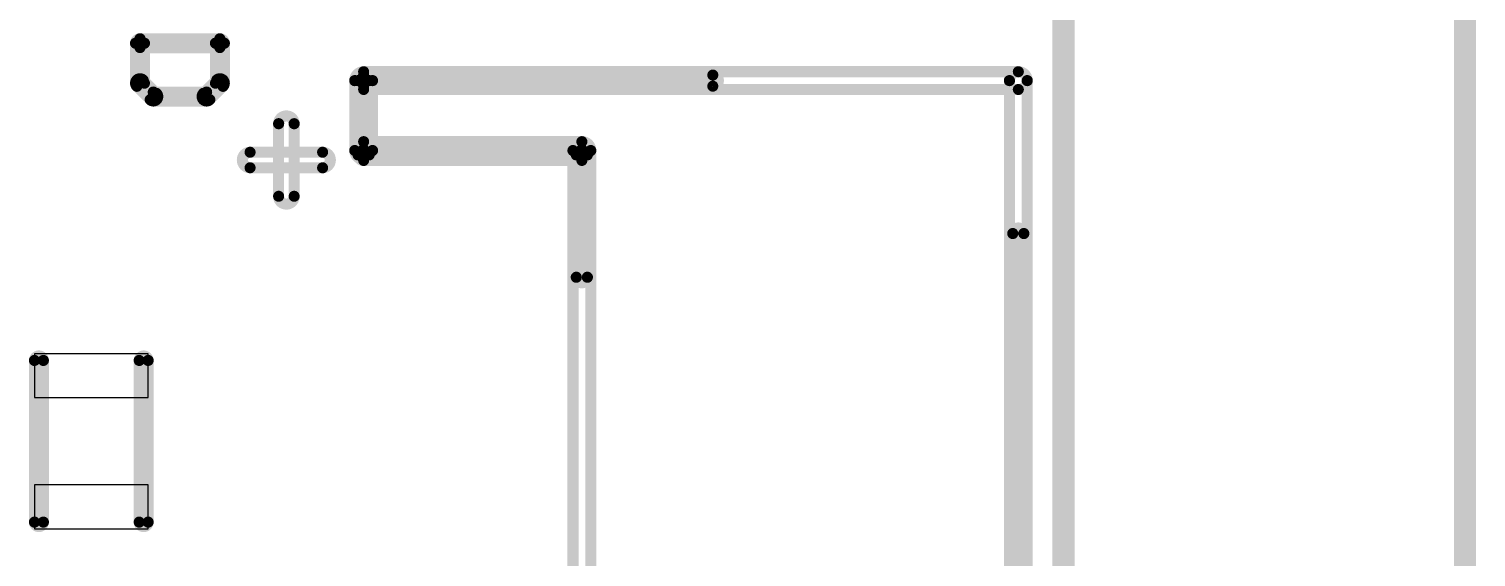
# Model space of a CAD drawing. Header units: millimetres. Extents: x 14 to 185, y 20 to 238.
# Drawn here: x 47.04 to 63.62, y 107.51 to 113.56 of the extents above; entities that cross this region are included whole.
import ezdxf

# ---------------------------------------------------------------- set-up
doc = ezdxf.new("R2010")
doc.units = ezdxf.units.MM
doc.layers.add('BottomOverlay', color=54, linetype='Continuous')
doc.layers.add('TopOverlay', color=2, linetype='Continuous')

# ---------------------------------------------------------------- blocks, each defined once
blk = doc.blocks.new('ACROBOTIC_DIS_00003_3')
at = {"layer": 'TopOverlay', "const_width": 0.254}
for points in [[(17.594, 1.64), (-9.906, 1.64)], [(17.594, -2.96), (-9.906, -2.96)]]:
    blk.add_lwpolyline(points, dxfattribs=at)
blk = doc.blocks.new('ADAFRUIT_390_B_12')
at = {"layer": 'BottomOverlay'}
for p, q in [((9.787, -10.526), (9.287, -10.526)), ((9.287, -10.526), (9.287, -11.826)), ((9.787, -11.826), (9.787, -10.526)), ((11.287, -10.526), (10.787, -10.526)), ((10.787, -10.526), (10.787, -11.826)), ((11.287, -11.826), (11.287, -10.526)), ((9.287, -11.826), (9.787, -11.826)), ((10.787, -11.826), (11.287, -11.826))]:
    blk.add_line(p, q, dxfattribs=at)
at = {"layer": 'BottomOverlay', "const_width": 0.127}
for points in [[(37.682, 0), (3, 0)], [(6.058, -8.056), (6.058, -0.556)], [(14.16, -0.454), (6.16, -0.454)], [(6.262, -8.056), (6.262, -0.556)], [(12.41, -0.493), (7.91, -0.493)], [(14.16, -0.658), (6.16, -0.658)], [(12.41, -0.62), (7.91, -0.62)], [(6.097, -8.056), (6.097, -4.056)], [(6.224, -8.056), (6.224, -4.056)], [(13.36, -5.454), (6.96, -5.454)], [(8.41, -5.493), (7.01, -5.493)], [(6.858, -8.056), (6.858, -5.556)], [(6.947, -8.056), (6.947, -5.556)], [(13.36, -5.658), (6.96, -5.658)], [(8.41, -5.62), (7.01, -5.62)], [(7.062, -8.056), (7.062, -5.556)], [(7.074, -8.056), (7.074, -5.556)], [(6.96, -7.954), (6.16, -7.954)], [(7.01, -7.993), (6.16, -7.993)], [(7.01, -8.12), (6.16, -8.12)], [(6.96, -8.158), (6.16, -8.158)], [(6.98, -9.357), (6.98, -8.526)], [(7.157, -9.357), (7.157, -8.526)], [(7.484, -8.852), (6.653, -8.852)], [(7.484, -9.03), (6.653, -9.03)], [(6.189, -9.652), (5.732, -9.652)], [(6.378, -9.819), (6.225, -9.667)], [(5.681, -10.618), (5.681, -9.703)], [(6.189, -9.754), (5.732, -9.754)], [(5.783, -10.618), (5.783, -9.703)], [(6.306, -9.891), (6.154, -9.739)], [(6.291, -10.466), (6.291, -9.855)], [(6.393, -10.466), (6.393, -9.855)], [(6.154, -10.582), (6.306, -10.43)], [(6.225, -10.654), (6.378, -10.501)], [(6.189, -10.567), (5.732, -10.567)], [(6.189, -10.669), (5.732, -10.669)], [(11.212, -10.525), (9.362, -10.525)], [(11.212, -10.627), (9.362, -10.627)], [(11.212, -11.725), (9.362, -11.725)], [(11.212, -11.827), (9.362, -11.827)]]:
    blk.add_lwpolyline(points, dxfattribs=at)
for points in [[(6.058, -0.556, -1), (6.262, -0.556)], [(6.16, -0.658, -1), (6.16, -0.454)], [(7.91, -0.62, -1), (7.91, -0.493)], [(6.097, -4.056, -1), (6.224, -4.056)], [(6.858, -5.556, -1), (7.062, -5.556)], [(6.96, -5.658, -1), (6.96, -5.454)], [(7.01, -5.62, -1), (7.01, -5.493)], [(6.947, -5.556, -1), (7.074, -5.556)], [(8.41, -5.493, -1), (8.41, -5.62)], [(6.16, -8.158, -1), (6.16, -7.954)], [(6.16, -8.12, -1), (6.16, -7.993)], [(6.96, -7.954, -1), (6.96, -8.158)], [(7.01, -7.993, -1), (7.01, -8.12)], [(6.262, -8.056, -1), (6.058, -8.056)], [(6.224, -8.056, -1), (6.097, -8.056)], [(7.062, -8.056, -1), (6.858, -8.056)], [(7.074, -8.056, -1), (6.947, -8.056)], [(6.98, -8.526, -1), (7.157, -8.526)], [(6.653, -9.03, -1), (6.653, -8.852)], [(7.484, -8.852, -1), (7.484, -9.03)], [(7.157, -9.357, -1), (6.98, -9.357)], [(5.681, -9.703, -1), (5.783, -9.703)], [(5.732, -9.754, -1), (5.732, -9.652)], [(6.154, -9.739, -1), (6.225, -9.667)], [(6.189, -9.652, -1), (6.189, -9.754)], [(6.291, -9.855, -1), (6.393, -9.855)], [(6.378, -9.819, -1), (6.306, -9.891)], [(6.393, -10.466, -1), (6.291, -10.466)], [(6.306, -10.43, -1), (6.378, -10.501)], [(5.732, -10.669, -1), (5.732, -10.567)], [(5.783, -10.618, -1), (5.681, -10.618)], [(6.225, -10.654, -1), (6.154, -10.582)], [(6.189, -10.567, -1), (6.189, -10.669)], [(9.362, -10.627, -1), (9.362, -10.525)], [(11.212, -10.525, -1), (11.212, -10.627)], [(9.362, -11.827, -1), (9.362, -11.725)], [(11.212, -11.725, -1), (11.212, -11.827)]]:
    blk.add_lwpolyline(points, format="xyb", dxfattribs=at)
at = {"layer": 'BottomOverlay', "const_width": 0.0635}
for points in [[(6.027, -0.556, 1), (6.09, -0.556, 1)], [(6.027, -0.556, 1), (6.09, -0.556, 1)], [(6.128, -0.454, 1), (6.192, -0.454, 1)], [(6.128, -0.454, 1), (6.192, -0.454, 1)], [(6.23, -0.556, 1), (6.293, -0.556, 1)], [(6.23, -0.556, 1), (6.293, -0.556, 1)], [(7.878, -0.493, 1), (7.942, -0.493, 1)], [(7.878, -0.493, 1), (7.942, -0.493, 1)], [(6.128, -0.658, 1), (6.192, -0.658, 1)], [(6.128, -0.658, 1), (6.192, -0.658, 1)], [(7.878, -0.62, 1), (7.942, -0.62, 1)], [(7.878, -0.62, 1), (7.942, -0.62, 1)], [(6.065, -4.056, 1), (6.128, -4.056, 1)], [(6.065, -4.056, 1), (6.128, -4.056, 1)], [(6.192, -4.056, 1), (6.255, -4.056, 1)], [(6.192, -4.056, 1), (6.255, -4.056, 1)], [(6.928, -5.454, 1), (6.992, -5.454, 1)], [(6.928, -5.454, 1), (6.992, -5.454, 1)], [(6.978, -5.493, 1), (7.042, -5.493, 1)], [(6.978, -5.493, 1), (7.042, -5.493, 1)], [(8.378, -5.493, 1), (8.442, -5.493, 1)], [(8.378, -5.493, 1), (8.442, -5.493, 1)], [(6.827, -5.556, 1), (6.89, -5.556, 1)], [(6.827, -5.556, 1), (6.89, -5.556, 1)], [(6.915, -5.556, 1), (6.978, -5.556, 1)], [(6.915, -5.556, 1), (6.978, -5.556, 1)], [(6.928, -5.658, 1), (6.992, -5.658, 1)], [(6.928, -5.658, 1), (6.992, -5.658, 1)], [(6.978, -5.62, 1), (7.042, -5.62, 1)], [(6.978, -5.62, 1), (7.042, -5.62, 1)], [(7.03, -5.556, 1), (7.093, -5.556, 1)], [(7.03, -5.556, 1), (7.093, -5.556, 1)], [(7.042, -5.556, 1), (7.105, -5.556, 1)], [(7.042, -5.556, 1), (7.105, -5.556, 1)], [(8.378, -5.62, 1), (8.442, -5.62, 1)], [(8.378, -5.62, 1), (8.442, -5.62, 1)], [(6.128, -7.954, 1), (6.192, -7.954, 1)], [(6.128, -7.954, 1), (6.192, -7.954, 1)], [(6.128, -7.993, 1), (6.192, -7.993, 1)], [(6.128, -7.993, 1), (6.192, -7.993, 1)], [(6.928, -7.954, 1), (6.992, -7.954, 1)], [(6.928, -7.954, 1), (6.992, -7.954, 1)], [(6.978, -7.993, 1), (7.042, -7.993, 1)], [(6.978, -7.993, 1), (7.042, -7.993, 1)], [(6.027, -8.056, 1), (6.09, -8.056, 1)], [(6.027, -8.056, 1), (6.09, -8.056, 1)], [(6.065, -8.056, 1), (6.128, -8.056, 1)], [(6.065, -8.056, 1), (6.128, -8.056, 1)], [(6.128, -8.12, 1), (6.192, -8.12, 1)], [(6.128, -8.12, 1), (6.192, -8.12, 1)], [(6.128, -8.158, 1), (6.192, -8.158, 1)], [(6.128, -8.158, 1), (6.192, -8.158, 1)], [(6.192, -8.056, 1), (6.255, -8.056, 1)], [(6.192, -8.056, 1), (6.255, -8.056, 1)], [(6.23, -8.056, 1), (6.293, -8.056, 1)], [(6.23, -8.056, 1), (6.293, -8.056, 1)], [(6.827, -8.056, 1), (6.89, -8.056, 1)], [(6.827, -8.056, 1), (6.89, -8.056, 1)], [(6.915, -8.056, 1), (6.978, -8.056, 1)], [(6.915, -8.056, 1), (6.978, -8.056, 1)], [(6.928, -8.158, 1), (6.992, -8.158, 1)], [(6.928, -8.158, 1), (6.992, -8.158, 1)], [(6.978, -8.12, 1), (7.042, -8.12, 1)], [(6.978, -8.12, 1), (7.042, -8.12, 1)], [(7.03, -8.056, 1), (7.093, -8.056, 1)], [(7.03, -8.056, 1), (7.093, -8.056, 1)], [(7.042, -8.056, 1), (7.105, -8.056, 1)], [(7.042, -8.056, 1), (7.105, -8.056, 1)], [(6.948, -8.526, 1), (7.011, -8.526, 1)], [(6.948, -8.526, 1), (7.011, -8.526, 1)], [(7.126, -8.526, 1), (7.189, -8.526, 1)], [(7.126, -8.526, 1), (7.189, -8.526, 1)], [(6.621, -8.852, 1), (6.685, -8.852, 1)], [(6.621, -8.852, 1), (6.685, -8.852, 1)], [(7.452, -8.852, 1), (7.515, -8.852, 1)], [(7.452, -8.852, 1), (7.515, -8.852, 1)], [(6.621, -9.03, 1), (6.685, -9.03, 1)], [(6.621, -9.03, 1), (6.685, -9.03, 1)], [(7.452, -9.03, 1), (7.515, -9.03, 1)], [(7.452, -9.03, 1), (7.515, -9.03, 1)], [(6.948, -9.357, 1), (7.011, -9.357, 1)], [(6.948, -9.357, 1), (7.011, -9.357, 1)], [(7.126, -9.357, 1), (7.189, -9.357, 1)], [(7.126, -9.357, 1), (7.189, -9.357, 1)], [(5.7, -9.652, 1), (5.764, -9.652, 1)], [(5.7, -9.652, 1), (5.764, -9.652, 1)], [(6.158, -9.652, 1), (6.221, -9.652, 1)], [(6.158, -9.652, 1), (6.221, -9.652, 1)], [(6.194, -9.667, 1), (6.257, -9.667, 1)], [(6.194, -9.667, 1), (6.257, -9.667, 1)], [(5.649, -9.703, 1), (5.713, -9.703, 1)], [(5.649, -9.703, 1), (5.713, -9.703, 1)], [(5.7, -9.754, 1), (5.764, -9.754, 1)], [(5.7, -9.754, 1), (5.764, -9.754, 1)], [(5.751, -9.703, 1), (5.814, -9.703, 1)], [(5.751, -9.703, 1), (5.814, -9.703, 1)], [(6.122, -9.739, 1), (6.185, -9.739, 1)], [(6.122, -9.739, 1), (6.185, -9.739, 1)], [(6.158, -9.754, 1), (6.221, -9.754, 1)], [(6.158, -9.754, 1), (6.221, -9.754, 1)], [(6.346, -9.819, 1), (6.41, -9.819, 1)], [(6.346, -9.819, 1), (6.41, -9.819, 1)], [(6.259, -9.855, 1), (6.323, -9.855, 1)], [(6.259, -9.855, 1), (6.323, -9.855, 1)], [(6.274, -9.891, 1), (6.338, -9.891, 1)], [(6.274, -9.891, 1), (6.338, -9.891, 1)], [(6.361, -9.855, 1), (6.425, -9.855, 1)], [(6.361, -9.855, 1), (6.425, -9.855, 1)], [(6.259, -10.466, 1), (6.323, -10.466, 1)], [(6.259, -10.466, 1), (6.323, -10.466, 1)], [(6.274, -10.43, 1), (6.338, -10.43, 1)], [(6.274, -10.43, 1), (6.338, -10.43, 1)], [(6.346, -10.501, 1), (6.41, -10.501, 1)], [(6.346, -10.501, 1), (6.41, -10.501, 1)], [(6.361, -10.466, 1), (6.425, -10.466, 1)], [(6.361, -10.466, 1), (6.425, -10.466, 1)], [(5.649, -10.618, 1), (5.713, -10.618, 1)], [(5.649, -10.618, 1), (5.713, -10.618, 1)], [(5.7, -10.567, 1), (5.764, -10.567, 1)], [(5.7, -10.567, 1), (5.764, -10.567, 1)], [(5.7, -10.669, 1), (5.764, -10.669, 1)], [(5.7, -10.669, 1), (5.764, -10.669, 1)], [(5.751, -10.618, 1), (5.814, -10.618, 1)], [(5.751, -10.618, 1), (5.814, -10.618, 1)], [(6.122, -10.582, 1), (6.185, -10.582, 1)], [(6.122, -10.582, 1), (6.185, -10.582, 1)], [(6.158, -10.567, 1), (6.221, -10.567, 1)], [(6.158, -10.567, 1), (6.221, -10.567, 1)], [(6.158, -10.669, 1), (6.221, -10.669, 1)], [(6.158, -10.669, 1), (6.221, -10.669, 1)], [(6.194, -10.654, 1), (6.257, -10.654, 1)], [(6.194, -10.654, 1), (6.257, -10.654, 1)], [(9.33, -10.525, 1), (9.394, -10.525, 1)], [(9.33, -10.525, 1), (9.394, -10.525, 1)], [(9.33, -10.627, 1), (9.394, -10.627, 1)], [(9.33, -10.627, 1), (9.394, -10.627, 1)], [(11.18, -10.525, 1), (11.244, -10.525, 1)], [(11.18, -10.525, 1), (11.244, -10.525, 1)], [(11.18, -10.627, 1), (11.244, -10.627, 1)], [(11.18, -10.627, 1), (11.244, -10.627, 1)], [(9.33, -11.725, 1), (9.394, -11.725, 1)], [(9.33, -11.725, 1), (9.394, -11.725, 1)], [(9.33, -11.827, 1), (9.394, -11.827, 1)], [(9.33, -11.827, 1), (9.394, -11.827, 1)], [(11.18, -11.725, 1), (11.244, -11.725, 1)], [(11.18, -11.725, 1), (11.244, -11.725, 1)], [(11.18, -11.827, 1), (11.244, -11.827, 1)], [(11.18, -11.827, 1), (11.244, -11.827, 1)]]:
    blk.add_lwpolyline(points, format="xyb", close=True, dxfattribs=at)

msp = doc.modelspace()

# ---------------------------------------------------------------- block references
at = {"rotation": 270}
for name, p in [('ADAFRUIT_390_B_12', (58.928, 119.126)), ('ACROBOTIC_DIS_00003_3', (61.849, 105.664))]:
    msp.add_blockref(name, p, dxfattribs=at)

doc.saveas('drawing.dxf')
